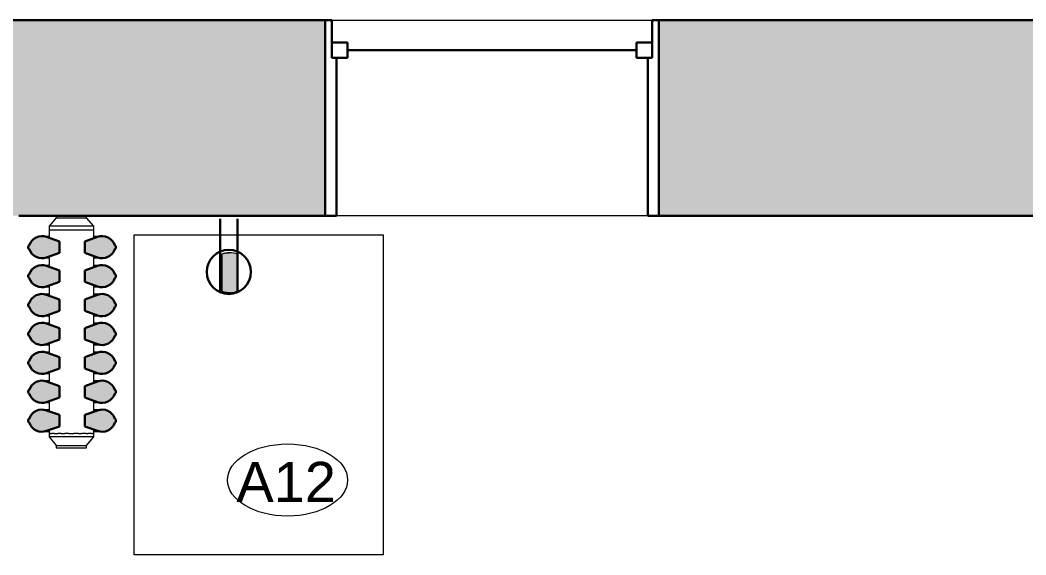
# Model space of a CAD drawing. Header units: inches. Extents: x -4688 to 1542, y -3558 to 978.
# Drawn here: x 1095.9 to 1209, y 528.9 to 589 of the extents above; entities that cross this region are included whole.
import ezdxf

# ---------------------------------------------------------------- set-up
doc = ezdxf.new("R2010")
doc.units = ezdxf.units.IN
doc.header["$MEASUREMENT"] = 0
for name, color, linetype, lineweight in [('A-ANNO-NOTE', 131, 'Continuous', 40), ('A-GENM', 13, 'Continuous', 9), ('A-GLAZ', 151, 'Continuous', 18), ('A-WALL', 113, 'Continuous', 18), ('A-WALL-PATT', 111, 'Continuous', 18), ('Q-SPCQ', 91, 'Continuous', 9), ('Q-SPCQ-IDEN', 132, 'Continuous', 9)]:
    doc.layers.add(name, color=color, linetype=linetype, lineweight=lineweight)
doc.styles.add('Arial', font='arial.ttf', dxfattribs={"height": 4.5})

# ---------------------------------------------------------------- blocks, each defined once
blk = doc.blocks.new('Double Hung - side window 4_ X 6_ 3_ H-6086068-1st Floor Power _ Signal')
at = {"layer": 'A-GLAZ', "color": 8, "lineweight": 30}
for p, q in [((-18.75, 11), (-18, 11)), ((-18, 6.75), (-18, 11)), ((18, 6.75), (18, 11)), ((18.75, 11), (18, 11)), ((-18, 8.5), (-18, 6.75)), ((-18, 8.5), (-16.25, 8.5)), ((-16.25, 8.5), (-16.25, 6.75)), ((16.25, 8.5), (16.25, 6.75)), ((18, 8.5), (16.25, 8.5)), ((18, 8.5), (18, 6.75)), ((-16.25, 7.625), (16.25, 7.625)), ((-18, 6.75), (-16.25, 6.75)), ((-18, 6.75), (-17.5, 6.75)), ((-17.5, -11), (-17.5, 6.75)), ((18, 6.75), (16.25, 6.75)), ((17.5, 6.75), (18, 6.75)), ((17.5, 6.75), (17.5, -11)), ((-17.5, -11), (-18.75, -11)), ((17.5, -11), (18.75, -11))]:
    blk.add_line(p, q, dxfattribs=at)
blk = doc.blocks.new('Vending_Machine_-_Snacks_369 - Vending_Machine_-_Snacks_369-7495783-1st Floor Power _ Signal')
at = {"layer": 'Q-SPCQ'}
for p, q in [((-18.73, -10.7), (-18.73, 17.3)), ((-18.73, 17.3), (17.27, 17.3)), ((17.27, 17.3), (17.27, -10.7)), ((17.27, -10.7), (-18.73, -10.7))]:
    blk.add_line(p, q, dxfattribs=at)
blk = doc.blocks.new('Cast_Iron_Radiator_8182 - Cast_Iron_Radiator_8182-V107-1st Floor Power _ Signal')
at = {"layer": 'A-GENM'}
h = blk.add_hatch(color=7, dxfattribs=at)
h.paths.add_polyline_path([(-6.98, -3.66), (-6.63, -4.37), (-5.94, -4.85), (-5.88, -4.91), (-5.71, -4.93), (-5.62, -4.91), (-5.53, -4.81), (-4.87, -4.37), (-4.52, -3.66), (-4.59, -2.87), (-5.11, -1.43), (-6.39, -1.43), (-6.91, -2.87)], flags=0)
h.paths.add_polyline_path([(-6.98, 3.66), (-6.91, 2.87), (-6.39, 1.43), (-5.11, 1.43), (-4.59, 2.87), (-4.52, 3.66), (-4.87, 4.37), (-5.56, 4.85), (-5.62, 4.91), (-5.79, 4.93), (-5.88, 4.91), (-5.97, 4.81), (-6.63, 4.37)], flags=0)
h = blk.add_hatch(color=7, dxfattribs=at)
h.paths.add_polyline_path([(-3.73, -3.66), (-3.38, -4.37), (-2.69, -4.85), (-2.63, -4.91), (-2.46, -4.93), (-2.37, -4.91), (-2.28, -4.81), (-1.62, -4.37), (-1.27, -3.66), (-1.34, -2.87), (-1.86, -1.43), (-3.14, -1.43), (-3.66, -2.87)], flags=0)
h.paths.add_polyline_path([(-3.73, 3.66), (-3.66, 2.87), (-3.14, 1.43), (-1.86, 1.43), (-1.34, 2.87), (-1.27, 3.66), (-1.62, 4.37), (-2.31, 4.85), (-2.37, 4.91), (-2.54, 4.93), (-2.63, 4.91), (-2.72, 4.81), (-3.38, 4.37)], flags=0)
h = blk.add_hatch(color=7, dxfattribs=at)
h.paths.add_polyline_path([(-0.48, 3.66), (-0.41, 2.87), (0.11, 1.43), (1.39, 1.43), (1.91, 2.87), (1.98, 3.66), (1.63, 4.37), (0.94, 4.85), (0.88, 4.91), (0.71, 4.93), (0.62, 4.91), (0.53, 4.81), (-0.13, 4.37)], flags=0)
h.paths.add_polyline_path([(-0.48, -3.66), (-0.13, -4.37), (0.56, -4.85), (0.62, -4.91), (0.79, -4.93), (0.88, -4.91), (0.97, -4.81), (1.63, -4.37), (1.98, -3.66), (1.91, -2.87), (1.39, -1.43), (0.11, -1.43), (-0.41, -2.87)], flags=0)
h = blk.add_hatch(color=7, dxfattribs=at)
h.paths.add_polyline_path([(2.77, -3.66), (3.12, -4.37), (3.81, -4.85), (3.87, -4.91), (4.04, -4.93), (4.13, -4.91), (4.22, -4.81), (4.88, -4.37), (5.23, -3.66), (5.16, -2.87), (4.64, -1.43), (3.36, -1.43), (2.84, -2.87)], flags=0)
h.paths.add_polyline_path([(2.77, 3.66), (2.84, 2.87), (3.36, 1.43), (4.64, 1.43), (5.16, 2.87), (5.23, 3.66), (4.88, 4.37), (4.19, 4.85), (4.13, 4.91), (3.96, 4.93), (3.87, 4.91), (3.78, 4.81), (3.12, 4.37)], flags=0)
h = blk.add_hatch(color=7, dxfattribs=at)
h.paths.add_polyline_path([(6.02, 3.66), (6.09, 2.87), (6.61, 1.43), (7.89, 1.43), (8.41, 2.87), (8.48, 3.66), (8.13, 4.37), (7.44, 4.85), (7.38, 4.91), (7.21, 4.93), (7.12, 4.91), (7.03, 4.81), (6.37, 4.37)], flags=0)
h.paths.add_polyline_path([(6.02, -3.66), (6.37, -4.37), (7.06, -4.85), (7.12, -4.91), (7.29, -4.93), (7.38, -4.91), (7.47, -4.81), (8.13, -4.37), (8.48, -3.66), (8.41, -2.87), (7.89, -1.43), (6.61, -1.43), (6.09, -2.87)], flags=0)
h = blk.add_hatch(color=7, dxfattribs=at)
h.paths.add_polyline_path([(9.27, 3.66), (9.34, 2.87), (9.86, 1.43), (11.14, 1.43), (11.66, 2.87), (11.73, 3.66), (11.38, 4.37), (10.69, 4.85), (10.63, 4.91), (10.46, 4.93), (10.37, 4.91), (10.28, 4.81), (9.62, 4.37)], flags=0)
h.paths.add_polyline_path([(9.27, -3.66), (9.62, -4.37), (10.31, -4.85), (10.37, -4.91), (10.54, -4.93), (10.63, -4.91), (10.72, -4.81), (11.38, -4.37), (11.73, -3.66), (11.66, -2.87), (11.14, -1.43), (9.86, -1.43), (9.34, -2.87)], flags=0)
h = blk.add_hatch(color=7, dxfattribs=at)
h.paths.add_polyline_path([(12.52, -3.66), (12.87, -4.37), (13.56, -4.85), (13.62, -4.91), (13.79, -4.93), (13.88, -4.91), (13.97, -4.81), (14.63, -4.37), (14.98, -3.66), (14.91, -2.87), (14.39, -1.43), (13.11, -1.43), (12.59, -2.87)], flags=0)
h.paths.add_polyline_path([(12.52, 3.66), (12.59, 2.87), (13.11, 1.43), (14.39, 1.43), (14.91, 2.87), (14.98, 3.66), (14.63, 4.37), (13.94, 4.85), (13.88, 4.91), (13.71, 4.93), (13.62, 4.91), (13.53, 4.81), (12.87, 4.37)], flags=0)
at = {"layer": 'A-GENM', "color": 8, "lineweight": 30}
for p, q in [((-5.94, 4.85), (-5.97, 4.81)), ((-5.71, 4.93), (-5.79, 4.93)), ((-5.53, 4.81), (-5.56, 4.85)), ((-2.69, 4.85), (-2.72, 4.81)), ((-2.46, 4.93), (-2.54, 4.93)), ((-2.28, 4.81), (-2.31, 4.85)), ((0.56, 4.85), (0.53, 4.81)), ((0.79, 4.93), (0.71, 4.93)), ((0.97, 4.81), (0.94, 4.85)), ((3.81, 4.85), (3.78, 4.81)), ((4.04, 4.93), (3.96, 4.93)), ((4.22, 4.81), (4.19, 4.85)), ((7.06, 4.85), (7.03, 4.81)), ((7.29, 4.93), (7.21, 4.93)), ((7.47, 4.81), (7.44, 4.85)), ((10.31, 4.85), (10.28, 4.81)), ((10.54, 4.93), (10.46, 4.93)), ((10.72, 4.81), (10.69, 4.85)), ((13.56, 4.85), (13.53, 4.81)), ((13.79, 4.93), (13.71, 4.93)), ((13.97, 4.81), (13.94, 4.85)), ((-6.91, 2.87), (-6.39, 1.43)), ((-5.11, 1.43), (-4.59, 2.87)), ((-3.66, 2.87), (-3.14, 1.43)), ((-1.86, 1.43), (-1.34, 2.87)), ((-0.41, 2.87), (0.11, 1.43)), ((1.39, 1.43), (1.91, 2.87)), ((2.84, 2.87), (3.36, 1.43)), ((4.64, 1.43), (5.16, 2.87)), ((6.09, 2.87), (6.61, 1.43)), ((7.89, 1.43), (8.41, 2.87)), ((9.34, 2.87), (9.86, 1.43)), ((11.14, 1.43), (11.66, 2.87)), ((12.59, 2.87), (13.11, 1.43)), ((14.39, 1.43), (14.91, 2.87)), ((-6.39, 1.43), (-5.11, 1.43)), ((-3.14, 1.43), (-1.86, 1.43)), ((0.11, 1.43), (1.39, 1.43)), ((3.36, 1.43), (4.64, 1.43)), ((6.61, 1.43), (7.89, 1.43)), ((9.86, 1.43), (11.14, 1.43)), ((13.11, 1.43), (14.39, 1.43)), ((-6.39, -1.43), (-6.91, -2.87)), ((-5.11, -1.43), (-6.39, -1.43)), ((-4.59, -2.87), (-5.11, -1.43)), ((-3.14, -1.43), (-3.66, -2.87)), ((-1.86, -1.43), (-3.14, -1.43)), ((-1.34, -2.87), (-1.86, -1.43)), ((0.11, -1.43), (-0.41, -2.87)), ((1.39, -1.43), (0.11, -1.43)), ((1.91, -2.87), (1.39, -1.43)), ((3.36, -1.43), (2.84, -2.87)), ((4.64, -1.43), (3.36, -1.43)), ((5.16, -2.87), (4.64, -1.43)), ((6.61, -1.43), (6.09, -2.87)), ((7.89, -1.43), (6.61, -1.43)), ((8.41, -2.87), (7.89, -1.43)), ((9.86, -1.43), (9.34, -2.87)), ((11.14, -1.43), (9.86, -1.43)), ((11.66, -2.87), (11.14, -1.43)), ((13.11, -1.43), (12.59, -2.87)), ((14.39, -1.43), (13.11, -1.43)), ((14.91, -2.87), (14.39, -1.43)), ((-5.97, -4.81), (-5.94, -4.85)), ((-5.79, -4.93), (-5.71, -4.93)), ((-5.56, -4.85), (-5.53, -4.81)), ((-2.72, -4.81), (-2.69, -4.85)), ((-2.54, -4.93), (-2.46, -4.93)), ((-2.31, -4.85), (-2.28, -4.81)), ((0.53, -4.81), (0.56, -4.85)), ((0.71, -4.93), (0.79, -4.93)), ((0.94, -4.85), (0.97, -4.81)), ((3.78, -4.81), (3.81, -4.85)), ((3.96, -4.93), (4.04, -4.93)), ((4.19, -4.85), (4.22, -4.81)), ((7.03, -4.81), (7.06, -4.85)), ((7.21, -4.93), (7.29, -4.93)), ((7.44, -4.85), (7.47, -4.81)), ((10.28, -4.81), (10.31, -4.85)), ((10.46, -4.93), (10.54, -4.93)), ((10.69, -4.85), (10.72, -4.81)), ((13.53, -4.81), (13.56, -4.85)), ((13.71, -4.93), (13.79, -4.93)), ((13.94, -4.85), (13.97, -4.81))]:
    blk.add_line(p, q, dxfattribs=at)
at = {"layer": 'A-GENM'}
for p, q in [((-7.58, 2.57), (-8.54, 1.77)), ((-7.18, 2.57), (-7.58, 2.57)), ((-7.58, -2.44), (-7.58, 2.57)), ((-7.18, 2.57), (-7.18, 2.56)), ((-6.8, 2.56), (-7.18, 2.56)), ((-7.18, 2.44), (-7.18, 2.55)), ((-7.18, 2.45), (-7.18, 2.3)), ((-7.18, 2.02), (-7.18, 2.29)), ((-3.55, 2.56), (-4.7, 2.56)), ((-0.3, 2.56), (-1.45, 2.56)), ((2.95, 2.56), (1.8, 2.56)), ((6.2, 2.56), (5.05, 2.56)), ((9.45, 2.56), (8.3, 2.56)), ((12.7, 2.56), (11.55, 2.56)), ((15.7, 2.56), (14.8, 2.56)), ((16.11, 2.57), (15.7, 2.57)), ((15.7, 2.57), (15.7, 2.56)), ((15.7, 2.55), (15.7, 2.44)), ((15.7, 2.45), (15.7, 2.3)), ((15.7, 2.29), (15.7, 2.02)), ((17.06, 1.77), (16.11, 2.57)), ((16.11, -2.44), (16.11, 2.57)), ((-8.54, 1.77), (-8.79, 1.77)), ((-8.79, 1.77), (-8.79, -1.63)), ((-8.54, 1.77), (-8.54, -1.63)), ((-7.18, 2.03), (-7.18, 1.61)), ((-7.18, 1.21), (-7.18, 1.6)), ((-7.18, 1.22), (-7.18, 0.83)), ((15.7, 2.03), (15.7, 1.61)), ((15.7, 1.6), (15.7, 1.21)), ((15.7, 1.22), (15.7, 0.83)), ((17.28, 1.77), (17.06, 1.77)), ((17.06, 1.77), (17.06, -1.63)), ((-7.18, 0.35), (-7.18, 0.83)), ((-7.18, 0.36), (-7.18, -0.19)), ((15.7, 0.83), (15.7, 0.35)), ((15.7, 0.36), (15.7, -0.19)), ((-7.18, -0.71), (-7.18, -0.19)), ((-7.18, -0.72), (-7.18, -1.06)), ((-7.18, -1.57), (-7.18, -1.05)), ((15.7, -0.19), (15.7, -0.71)), ((15.7, -0.72), (15.7, -1.06)), ((15.7, -1.05), (15.7, -1.57)), ((-8.79, -1.63), (-8.54, -1.63)), ((-8.54, -1.63), (-7.58, -2.44)), ((-7.18, -1.57), (-7.18, -1.7)), ((-7.18, -1.71), (-7.18, -1.79)), ((-7.18, -2.19), (-7.18, -1.78)), ((-7.18, -2.19), (-7.18, -2.3)), ((15.7, -1.57), (15.7, -1.7)), ((15.7, -1.71), (15.7, -1.79)), ((15.7, -1.78), (15.7, -2.19)), ((15.7, -2.19), (15.7, -2.3)), ((16.11, -2.44), (17.06, -1.63)), ((17.06, -1.63), (17.28, -1.63)), ((-7.58, -2.44), (-7.18, -2.44)), ((-7.18, -2.44), (-7.18, -2.29)), ((-7.18, -2.44), (-6.75, -2.44)), ((-4.75, -2.44), (-3.5, -2.44)), ((-1.5, -2.44), (-0.25, -2.44)), ((1.75, -2.44), (3, -2.44)), ((5, -2.44), (6.25, -2.44)), ((8.25, -2.44), (9.5, -2.44)), ((11.5, -2.44), (12.75, -2.44)), ((14.75, -2.44), (15.7, -2.44)), ((15.7, -2.29), (15.7, -2.44)), ((15.7, -2.44), (16.11, -2.44))]:
    blk.add_line(p, q, dxfattribs=at)
at = {"layer": 'A-GENM', "flags": 128}
for points in [[(-7, 3.38), (-7, 3.44), (-7, 3.5), (-6.99, 3.56), (-6.98, 3.62), (-6.97, 3.68), (-6.96, 3.74), (-6.94, 3.8), (-6.93, 3.85), (-6.91, 3.91), (-6.88, 3.97), (-6.86, 4.02), (-6.83, 4.08), (-6.8, 4.13), (-6.77, 4.18), (-6.74, 4.23), (-6.71, 4.28), (-6.67, 4.33), (-6.63, 4.37), (-6.59, 4.42), (-6.55, 4.46), (-6.5, 4.5), (-6.46, 4.54), (-6.41, 4.58), (-6.36, 4.61), (-6.31, 4.65), (-6.26, 4.68), (-6.21, 4.71), (-6.16, 4.73), (-6.1, 4.76), (-6.05, 4.78), (-5.99, 4.8), (-5.97, 4.81)], [(-5.92, 4.88), (-5.91, 4.88), (-5.91, 4.89), (-5.9, 4.89)], [(-5.84, 4.92), (-5.84, 4.93), (-5.83, 4.93), (-5.82, 4.93)], [(-5.68, 4.93), (-5.67, 4.93), (-5.66, 4.93), (-5.65, 4.92)], [(-5.6, 4.89), (-5.59, 4.89), (-5.59, 4.88), (-5.58, 4.88)], [(-5.53, 4.81), (-5.48, 4.79), (-5.42, 4.77), (-5.36, 4.74), (-5.31, 4.72), (-5.26, 4.69), (-5.21, 4.66), (-5.16, 4.62), (-5.11, 4.59), (-5.06, 4.55), (-5.01, 4.51), (-4.97, 4.47), (-4.93, 4.43), (-4.89, 4.39), (-4.85, 4.34), (-4.81, 4.3), (-4.77, 4.25), (-4.74, 4.2), (-4.71, 4.15), (-4.68, 4.1), (-4.65, 4.04), (-4.63, 3.99), (-4.6, 3.93), (-4.58, 3.88), (-4.56, 3.82), (-4.55, 3.76), (-4.53, 3.7), (-4.52, 3.64), (-4.51, 3.58), (-4.5, 3.52), (-4.5, 3.47), (-4.5, 3.41), (-4.5, 3.38)], [(-3.75, 3.38), (-3.75, 3.44), (-3.75, 3.5), (-3.74, 3.56), (-3.73, 3.62), (-3.72, 3.68), (-3.71, 3.74), (-3.69, 3.8), (-3.68, 3.85), (-3.66, 3.91), (-3.63, 3.97), (-3.61, 4.02), (-3.58, 4.08), (-3.55, 4.13), (-3.52, 4.18), (-3.49, 4.23), (-3.46, 4.28), (-3.42, 4.33), (-3.38, 4.37), (-3.34, 4.42), (-3.3, 4.46), (-3.25, 4.5), (-3.21, 4.54), (-3.16, 4.58), (-3.11, 4.61), (-3.06, 4.65), (-3.01, 4.68), (-2.96, 4.71), (-2.91, 4.73), (-2.85, 4.76), (-2.8, 4.78), (-2.74, 4.8), (-2.72, 4.81)], [(-2.67, 4.88), (-2.66, 4.88), (-2.66, 4.89), (-2.65, 4.89)], [(-2.59, 4.92), (-2.59, 4.93), (-2.58, 4.93), (-2.57, 4.93)], [(-2.43, 4.93), (-2.42, 4.93), (-2.41, 4.93), (-2.4, 4.92)], [(-2.35, 4.89), (-2.34, 4.89), (-2.34, 4.88), (-2.33, 4.88)], [(-2.28, 4.81), (-2.23, 4.79), (-2.17, 4.77), (-2.11, 4.74), (-2.06, 4.72), (-2.01, 4.69), (-1.96, 4.66), (-1.91, 4.62), (-1.86, 4.59), (-1.81, 4.55), (-1.76, 4.51), (-1.72, 4.47), (-1.68, 4.43), (-1.64, 4.39), (-1.6, 4.34), (-1.56, 4.3), (-1.52, 4.25), (-1.49, 4.2), (-1.46, 4.15), (-1.43, 4.1), (-1.4, 4.04), (-1.38, 3.99), (-1.35, 3.93), (-1.33, 3.88), (-1.31, 3.82), (-1.3, 3.76), (-1.28, 3.7), (-1.27, 3.64), (-1.26, 3.58), (-1.25, 3.52), (-1.25, 3.47), (-1.25, 3.41), (-1.25, 3.38)], [(-0.5, 3.38), (-0.5, 3.44), (-0.5, 3.5), (-0.49, 3.56), (-0.48, 3.62), (-0.47, 3.68), (-0.46, 3.74), (-0.44, 3.8), (-0.43, 3.85), (-0.41, 3.91), (-0.38, 3.97), (-0.36, 4.02), (-0.33, 4.08), (-0.3, 4.13), (-0.27, 4.18), (-0.24, 4.23), (-0.21, 4.28), (-0.17, 4.33), (-0.13, 4.37), (-0.09, 4.42), (-0.05, 4.46), (0, 4.5), (0.04, 4.54), (0.09, 4.58), (0.14, 4.61), (0.19, 4.65), (0.24, 4.68), (0.29, 4.71), (0.34, 4.73), (0.4, 4.76), (0.45, 4.78), (0.51, 4.8), (0.53, 4.81)], [(0.58, 4.88), (0.59, 4.88), (0.59, 4.89), (0.6, 4.89)], [(0.66, 4.92), (0.66, 4.93), (0.67, 4.93), (0.68, 4.93)], [(0.82, 4.93), (0.83, 4.93), (0.84, 4.93), (0.85, 4.92)], [(0.9, 4.89), (0.91, 4.89), (0.91, 4.88), (0.92, 4.88)], [(0.97, 4.81), (1.02, 4.79), (1.08, 4.77), (1.14, 4.74), (1.19, 4.72), (1.24, 4.69), (1.29, 4.66), (1.34, 4.62), (1.39, 4.59), (1.44, 4.55), (1.49, 4.51), (1.53, 4.47), (1.57, 4.43), (1.61, 4.39), (1.65, 4.34), (1.69, 4.3), (1.73, 4.25), (1.76, 4.2), (1.79, 4.15), (1.82, 4.1), (1.85, 4.04), (1.87, 3.99), (1.9, 3.93), (1.92, 3.88), (1.94, 3.82), (1.95, 3.76), (1.97, 3.7), (1.98, 3.64), (1.99, 3.58), (2, 3.52), (2, 3.47), (2, 3.41), (2, 3.38)], [(2.75, 3.38), (2.75, 3.44), (2.75, 3.5), (2.76, 3.56), (2.77, 3.62), (2.78, 3.68), (2.79, 3.74), (2.81, 3.8), (2.82, 3.85), (2.84, 3.91), (2.87, 3.97), (2.89, 4.02), (2.92, 4.08), (2.95, 4.13), (2.98, 4.18), (3.01, 4.23), (3.04, 4.28), (3.08, 4.33), (3.12, 4.37), (3.16, 4.42), (3.2, 4.46), (3.25, 4.5), (3.29, 4.54), (3.34, 4.58), (3.39, 4.61), (3.44, 4.65), (3.49, 4.68), (3.54, 4.71), (3.59, 4.73), (3.65, 4.76), (3.7, 4.78), (3.76, 4.8), (3.78, 4.81)], [(3.83, 4.88), (3.84, 4.88), (3.84, 4.89), (3.85, 4.89)], [(3.91, 4.92), (3.91, 4.93), (3.92, 4.93), (3.93, 4.93)], [(4.07, 4.93), (4.08, 4.93), (4.09, 4.93), (4.1, 4.92)], [(4.15, 4.89), (4.16, 4.89), (4.16, 4.88), (4.17, 4.88)], [(4.22, 4.81), (4.27, 4.79), (4.33, 4.77), (4.39, 4.74), (4.44, 4.72), (4.49, 4.69), (4.54, 4.66), (4.59, 4.62), (4.64, 4.59), (4.69, 4.55), (4.74, 4.51), (4.78, 4.47), (4.82, 4.43), (4.86, 4.39), (4.9, 4.34), (4.94, 4.3), (4.98, 4.25), (5.01, 4.2), (5.04, 4.15), (5.07, 4.1), (5.1, 4.04), (5.12, 3.99), (5.15, 3.93), (5.17, 3.88), (5.19, 3.82), (5.2, 3.76), (5.22, 3.7), (5.23, 3.64), (5.24, 3.58), (5.25, 3.52), (5.25, 3.47), (5.25, 3.41), (5.25, 3.38)], [(6, 3.38), (6, 3.44), (6, 3.5), (6.01, 3.56), (6.02, 3.62), (6.03, 3.68), (6.04, 3.74), (6.06, 3.8), (6.07, 3.85), (6.09, 3.91), (6.12, 3.97), (6.14, 4.02), (6.17, 4.08), (6.2, 4.13), (6.23, 4.18), (6.26, 4.23), (6.29, 4.28), (6.33, 4.33), (6.37, 4.37), (6.41, 4.42), (6.45, 4.46), (6.5, 4.5), (6.54, 4.54), (6.59, 4.58), (6.64, 4.61), (6.69, 4.65), (6.74, 4.68), (6.79, 4.71), (6.84, 4.73), (6.9, 4.76), (6.95, 4.78), (7.01, 4.8), (7.03, 4.81)], [(7.08, 4.88), (7.09, 4.88), (7.09, 4.89), (7.1, 4.89)], [(7.16, 4.92), (7.16, 4.93), (7.17, 4.93), (7.18, 4.93)], [(7.32, 4.93), (7.33, 4.93), (7.34, 4.93), (7.35, 4.92)], [(7.4, 4.89), (7.41, 4.89), (7.41, 4.88), (7.42, 4.88)], [(7.47, 4.81), (7.52, 4.79), (7.58, 4.77), (7.64, 4.74), (7.69, 4.72), (7.74, 4.69), (7.79, 4.66), (7.84, 4.62), (7.89, 4.59), (7.94, 4.55), (7.99, 4.51), (8.03, 4.47), (8.07, 4.43), (8.11, 4.39), (8.15, 4.34), (8.19, 4.3), (8.23, 4.25), (8.26, 4.2), (8.29, 4.15), (8.32, 4.1), (8.35, 4.04), (8.37, 3.99), (8.4, 3.93), (8.42, 3.88), (8.44, 3.82), (8.45, 3.76), (8.47, 3.7), (8.48, 3.64), (8.49, 3.58), (8.5, 3.52), (8.5, 3.47), (8.5, 3.41), (8.5, 3.38)], [(9.25, 3.38), (9.25, 3.44), (9.25, 3.5), (9.26, 3.56), (9.27, 3.62), (9.28, 3.68), (9.29, 3.74), (9.31, 3.8), (9.32, 3.85), (9.34, 3.91), (9.37, 3.97), (9.39, 4.02), (9.42, 4.08), (9.45, 4.13), (9.48, 4.18), (9.51, 4.23), (9.54, 4.28), (9.58, 4.33), (9.62, 4.37), (9.66, 4.42), (9.7, 4.46), (9.75, 4.5), (9.79, 4.54), (9.84, 4.58), (9.89, 4.61), (9.94, 4.65), (9.99, 4.68), (10.04, 4.71), (10.09, 4.73), (10.15, 4.76), (10.2, 4.78), (10.26, 4.8), (10.28, 4.81)], [(10.33, 4.88), (10.34, 4.88), (10.34, 4.89), (10.35, 4.89)], [(10.41, 4.92), (10.41, 4.93), (10.42, 4.93), (10.43, 4.93)], [(10.57, 4.93), (10.58, 4.93), (10.59, 4.93), (10.6, 4.92)], [(10.65, 4.89), (10.66, 4.89), (10.66, 4.88), (10.67, 4.88)], [(10.72, 4.81), (10.77, 4.79), (10.83, 4.77), (10.89, 4.74), (10.94, 4.72), (10.99, 4.69), (11.04, 4.66), (11.09, 4.62), (11.14, 4.59), (11.19, 4.55), (11.24, 4.51), (11.28, 4.47), (11.32, 4.43), (11.36, 4.39), (11.4, 4.34), (11.44, 4.3), (11.48, 4.25), (11.51, 4.2), (11.54, 4.15), (11.57, 4.1), (11.6, 4.04), (11.62, 3.99), (11.65, 3.93), (11.67, 3.88), (11.69, 3.82), (11.7, 3.76), (11.72, 3.7), (11.73, 3.64), (11.74, 3.58), (11.75, 3.52), (11.75, 3.47), (11.75, 3.41), (11.75, 3.38)], [(12.5, 3.38), (12.5, 3.44), (12.5, 3.5), (12.51, 3.56), (12.52, 3.62), (12.53, 3.68), (12.54, 3.74), (12.56, 3.8), (12.57, 3.85), (12.59, 3.91), (12.62, 3.97), (12.64, 4.02), (12.67, 4.08), (12.7, 4.13), (12.73, 4.18), (12.76, 4.23), (12.79, 4.28), (12.83, 4.33), (12.87, 4.37), (12.91, 4.42), (12.95, 4.46), (13, 4.5), (13.04, 4.54), (13.09, 4.58), (13.14, 4.61), (13.19, 4.65), (13.24, 4.68), (13.29, 4.71), (13.34, 4.73), (13.4, 4.76), (13.45, 4.78), (13.51, 4.8), (13.53, 4.81)], [(13.58, 4.88), (13.59, 4.88), (13.59, 4.89), (13.6, 4.89)], [(13.66, 4.92), (13.66, 4.93), (13.67, 4.93), (13.68, 4.93)], [(13.82, 4.93), (13.83, 4.93), (13.84, 4.93), (13.85, 4.92)], [(13.9, 4.89), (13.91, 4.89), (13.91, 4.88), (13.92, 4.88)], [(13.97, 4.81), (14.02, 4.79), (14.08, 4.77), (14.14, 4.74), (14.19, 4.72), (14.24, 4.69), (14.29, 4.66), (14.34, 4.62), (14.39, 4.59), (14.44, 4.55), (14.49, 4.51), (14.53, 4.47), (14.57, 4.43), (14.61, 4.39), (14.65, 4.34), (14.69, 4.3), (14.73, 4.25), (14.76, 4.2), (14.79, 4.15), (14.82, 4.1), (14.85, 4.04), (14.87, 3.99), (14.9, 3.93), (14.92, 3.88), (14.94, 3.82), (14.95, 3.76), (14.97, 3.7), (14.98, 3.64), (14.99, 3.58), (15, 3.52), (15, 3.47), (15, 3.41), (15, 3.38)], [(-7, 2.57), (-7, 2.64), (-7, 2.71), (-7, 2.77), (-7, 2.84), (-7, 2.9), (-7, 2.95), (-7, 3.01), (-7, 3.06), (-7, 3.1), (-7, 3.15), (-7, 3.18), (-7, 3.22), (-7, 3.25), (-7, 3.28), (-7, 3.31), (-7, 3.33), (-7, 3.35), (-7, 3.36), (-7, 3.37), (-7, 3.38), (-7, 3.38), (-7, 3.38)], [(-4.5, 3.38), (-4.5, 3.38), (-4.5, 3.38), (-4.5, 3.37), (-4.5, 3.35), (-4.5, 3.34), (-4.5, 3.31), (-4.5, 3.29), (-4.5, 3.26), (-4.5, 3.23), (-4.5, 3.19), (-4.5, 3.16), (-4.5, 3.11), (-4.5, 3.07), (-4.5, 3.02), (-4.5, 2.97), (-4.5, 2.91), (-4.5, 2.85), (-4.5, 2.79), (-4.5, 2.73), (-4.5, 2.66), (-4.5, 2.59), (-4.5, 2.56)], [(-3.75, 2.57), (-3.75, 2.64), (-3.75, 2.71), (-3.75, 2.77), (-3.75, 2.84), (-3.75, 2.9), (-3.75, 2.95), (-3.75, 3.01), (-3.75, 3.06), (-3.75, 3.1), (-3.75, 3.15), (-3.75, 3.18), (-3.75, 3.22), (-3.75, 3.25), (-3.75, 3.28), (-3.75, 3.31), (-3.75, 3.33), (-3.75, 3.35), (-3.75, 3.36), (-3.75, 3.37), (-3.75, 3.38), (-3.75, 3.38), (-3.75, 3.38)], [(-1.25, 3.38), (-1.25, 3.38), (-1.25, 3.38), (-1.25, 3.37), (-1.25, 3.35), (-1.25, 3.34), (-1.25, 3.31), (-1.25, 3.29), (-1.25, 3.26), (-1.25, 3.23), (-1.25, 3.19), (-1.25, 3.16), (-1.25, 3.11), (-1.25, 3.07), (-1.25, 3.02), (-1.25, 2.97), (-1.25, 2.91), (-1.25, 2.85), (-1.25, 2.79), (-1.25, 2.73), (-1.25, 2.66), (-1.25, 2.59), (-1.25, 2.56)], [(-0.5, 2.57), (-0.5, 2.64), (-0.5, 2.71), (-0.5, 2.77), (-0.5, 2.84), (-0.5, 2.9), (-0.5, 2.95), (-0.5, 3.01), (-0.5, 3.06), (-0.5, 3.1), (-0.5, 3.15), (-0.5, 3.18), (-0.5, 3.22), (-0.5, 3.25), (-0.5, 3.28), (-0.5, 3.31), (-0.5, 3.33), (-0.5, 3.35), (-0.5, 3.36), (-0.5, 3.37), (-0.5, 3.38), (-0.5, 3.38), (-0.5, 3.38)], [(2, 3.38), (2, 3.38), (2, 3.38), (2, 3.37), (2, 3.35), (2, 3.34), (2, 3.31), (2, 3.29), (2, 3.26), (2, 3.23), (2, 3.19), (2, 3.16), (2, 3.11), (2, 3.07), (2, 3.02), (2, 2.97), (2, 2.91), (2, 2.85), (2, 2.79), (2, 2.73), (2, 2.66), (2, 2.59), (2, 2.56)], [(2.75, 2.57), (2.75, 2.64), (2.75, 2.71), (2.75, 2.77), (2.75, 2.84), (2.75, 2.9), (2.75, 2.95), (2.75, 3.01), (2.75, 3.06), (2.75, 3.1), (2.75, 3.15), (2.75, 3.18), (2.75, 3.22), (2.75, 3.25), (2.75, 3.28), (2.75, 3.31), (2.75, 3.33), (2.75, 3.35), (2.75, 3.36), (2.75, 3.37), (2.75, 3.38), (2.75, 3.38), (2.75, 3.38)], [(5.25, 3.38), (5.25, 3.38), (5.25, 3.38), (5.25, 3.37), (5.25, 3.35), (5.25, 3.34), (5.25, 3.31), (5.25, 3.29), (5.25, 3.26), (5.25, 3.23), (5.25, 3.19), (5.25, 3.16), (5.25, 3.11), (5.25, 3.07), (5.25, 3.02), (5.25, 2.97), (5.25, 2.91), (5.25, 2.85), (5.25, 2.79), (5.25, 2.73), (5.25, 2.66), (5.25, 2.59), (5.25, 2.56)], [(6, 2.57), (6, 2.64), (6, 2.71), (6, 2.77), (6, 2.84), (6, 2.9), (6, 2.95), (6, 3.01), (6, 3.06), (6, 3.1), (6, 3.15), (6, 3.18), (6, 3.22), (6, 3.25), (6, 3.28), (6, 3.31), (6, 3.33), (6, 3.35), (6, 3.36), (6, 3.37), (6, 3.38), (6, 3.38), (6, 3.38)], [(8.5, 3.38), (8.5, 3.38), (8.5, 3.38), (8.5, 3.37), (8.5, 3.35), (8.5, 3.34), (8.5, 3.31), (8.5, 3.29), (8.5, 3.26), (8.5, 3.23), (8.5, 3.19), (8.5, 3.16), (8.5, 3.11), (8.5, 3.07), (8.5, 3.02), (8.5, 2.97), (8.5, 2.91), (8.5, 2.85), (8.5, 2.79), (8.5, 2.73), (8.5, 2.66), (8.5, 2.59), (8.5, 2.56)], [(9.25, 2.57), (9.25, 2.64), (9.25, 2.71), (9.25, 2.77), (9.25, 2.84), (9.25, 2.9), (9.25, 2.95), (9.25, 3.01), (9.25, 3.06), (9.25, 3.1), (9.25, 3.15), (9.25, 3.18), (9.25, 3.22), (9.25, 3.25), (9.25, 3.28), (9.25, 3.31), (9.25, 3.33), (9.25, 3.35), (9.25, 3.36), (9.25, 3.37), (9.25, 3.38), (9.25, 3.38), (9.25, 3.38)], [(11.75, 3.38), (11.75, 3.38), (11.75, 3.38), (11.75, 3.37), (11.75, 3.35), (11.75, 3.34), (11.75, 3.31), (11.75, 3.29), (11.75, 3.26), (11.75, 3.23), (11.75, 3.19), (11.75, 3.16), (11.75, 3.11), (11.75, 3.07), (11.75, 3.02), (11.75, 2.97), (11.75, 2.91), (11.75, 2.85), (11.75, 2.79), (11.75, 2.73), (11.75, 2.66), (11.75, 2.59), (11.75, 2.56)], [(12.5, 2.57), (12.5, 2.64), (12.5, 2.71), (12.5, 2.77), (12.5, 2.84), (12.5, 2.9), (12.5, 2.95), (12.5, 3.01), (12.5, 3.06), (12.5, 3.1), (12.5, 3.15), (12.5, 3.18), (12.5, 3.22), (12.5, 3.25), (12.5, 3.28), (12.5, 3.31), (12.5, 3.33), (12.5, 3.35), (12.5, 3.36), (12.5, 3.37), (12.5, 3.38), (12.5, 3.38), (12.5, 3.38)], [(15, 3.38), (15, 3.38), (15, 3.38), (15, 3.37), (15, 3.35), (15, 3.34), (15, 3.31), (15, 3.29), (15, 3.26), (15, 3.23), (15, 3.19), (15, 3.16), (15, 3.11), (15, 3.07), (15, 3.02), (15, 2.97), (15, 2.91), (15, 2.85), (15, 2.79), (15, 2.73), (15, 2.66), (15, 2.59), (15, 2.56)], [(-7, -3.38), (-7, -3.38), (-7, -3.38), (-7, -3.37), (-7, -3.35), (-7, -3.34), (-7, -3.31), (-7, -3.29), (-7, -3.26), (-7, -3.23), (-7, -3.19), (-7, -3.16), (-7, -3.11), (-7, -3.07), (-7, -3.02), (-7, -2.97), (-7, -2.91), (-7, -2.85), (-7, -2.79), (-7, -2.73), (-7, -2.66), (-7, -2.59), (-7, -2.52), (-7, -2.44)], [(-5.97, -4.81), (-6.02, -4.79), (-6.08, -4.77), (-6.14, -4.74), (-6.19, -4.72), (-6.24, -4.69), (-6.29, -4.66), (-6.34, -4.62), (-6.39, -4.59), (-6.44, -4.55), (-6.49, -4.51), (-6.53, -4.47), (-6.57, -4.43), (-6.61, -4.39), (-6.65, -4.34), (-6.69, -4.3), (-6.73, -4.25), (-6.76, -4.2), (-6.79, -4.15), (-6.82, -4.1), (-6.85, -4.04), (-6.87, -3.99), (-6.9, -3.93), (-6.92, -3.88), (-6.94, -3.82), (-6.95, -3.76), (-6.97, -3.7), (-6.98, -3.64), (-6.99, -3.58), (-7, -3.52), (-7, -3.47), (-7, -3.41), (-7, -3.38)], [(-4.5, -3.38), (-4.5, -3.44), (-4.5, -3.5), (-4.51, -3.56), (-4.52, -3.62), (-4.53, -3.68), (-4.54, -3.74), (-4.56, -3.8), (-4.57, -3.85), (-4.59, -3.91), (-4.62, -3.97), (-4.64, -4.02), (-4.67, -4.08), (-4.7, -4.13), (-4.73, -4.18), (-4.76, -4.23), (-4.79, -4.28), (-4.83, -4.33), (-4.87, -4.37), (-4.91, -4.42), (-4.95, -4.46), (-5, -4.5), (-5.04, -4.54), (-5.09, -4.58), (-5.14, -4.61), (-5.19, -4.65), (-5.24, -4.68), (-5.29, -4.71), (-5.34, -4.73), (-5.4, -4.76), (-5.45, -4.78), (-5.51, -4.8), (-5.53, -4.81)], [(-4.5, -2.44), (-4.5, -2.5), (-4.5, -2.57), (-4.5, -2.64), (-4.5, -2.71), (-4.5, -2.77), (-4.5, -2.84), (-4.5, -2.9), (-4.5, -2.95), (-4.5, -3.01), (-4.5, -3.06), (-4.5, -3.1), (-4.5, -3.15), (-4.5, -3.18), (-4.5, -3.22), (-4.5, -3.25), (-4.5, -3.28), (-4.5, -3.31), (-4.5, -3.33), (-4.5, -3.35), (-4.5, -3.36), (-4.5, -3.37), (-4.5, -3.38), (-4.5, -3.38), (-4.5, -3.38)], [(-3.75, -3.38), (-3.75, -3.38), (-3.75, -3.38), (-3.75, -3.37), (-3.75, -3.35), (-3.75, -3.34), (-3.75, -3.31), (-3.75, -3.29), (-3.75, -3.26), (-3.75, -3.23), (-3.75, -3.19), (-3.75, -3.16), (-3.75, -3.11), (-3.75, -3.07), (-3.75, -3.02), (-3.75, -2.97), (-3.75, -2.91), (-3.75, -2.85), (-3.75, -2.79), (-3.75, -2.73), (-3.75, -2.66), (-3.75, -2.59), (-3.75, -2.52), (-3.75, -2.44)], [(-2.72, -4.81), (-2.77, -4.79), (-2.83, -4.77), (-2.89, -4.74), (-2.94, -4.72), (-2.99, -4.69), (-3.04, -4.66), (-3.09, -4.62), (-3.14, -4.59), (-3.19, -4.55), (-3.24, -4.51), (-3.28, -4.47), (-3.32, -4.43), (-3.36, -4.39), (-3.4, -4.34), (-3.44, -4.3), (-3.48, -4.25), (-3.51, -4.2), (-3.54, -4.15), (-3.57, -4.1), (-3.6, -4.04), (-3.62, -3.99), (-3.65, -3.93), (-3.67, -3.88), (-3.69, -3.82), (-3.7, -3.76), (-3.72, -3.7), (-3.73, -3.64), (-3.74, -3.58), (-3.75, -3.52), (-3.75, -3.47), (-3.75, -3.41), (-3.75, -3.38)], [(-1.25, -3.38), (-1.25, -3.44), (-1.25, -3.5), (-1.26, -3.56), (-1.27, -3.62), (-1.28, -3.68), (-1.29, -3.74), (-1.31, -3.8), (-1.32, -3.85), (-1.34, -3.91), (-1.37, -3.97), (-1.39, -4.02), (-1.42, -4.08), (-1.45, -4.13), (-1.48, -4.18), (-1.51, -4.23), (-1.54, -4.28), (-1.58, -4.33), (-1.62, -4.37), (-1.66, -4.42), (-1.7, -4.46), (-1.75, -4.5), (-1.79, -4.54), (-1.84, -4.58), (-1.89, -4.61), (-1.94, -4.65), (-1.99, -4.68), (-2.04, -4.71), (-2.09, -4.73), (-2.15, -4.76), (-2.2, -4.78), (-2.26, -4.8), (-2.28, -4.81)], [(-1.25, -2.44), (-1.25, -2.5), (-1.25, -2.57), (-1.25, -2.64), (-1.25, -2.71), (-1.25, -2.77), (-1.25, -2.84), (-1.25, -2.9), (-1.25, -2.95), (-1.25, -3.01), (-1.25, -3.06), (-1.25, -3.1), (-1.25, -3.15), (-1.25, -3.18), (-1.25, -3.22), (-1.25, -3.25), (-1.25, -3.28), (-1.25, -3.31), (-1.25, -3.33), (-1.25, -3.35), (-1.25, -3.36), (-1.25, -3.37), (-1.25, -3.38), (-1.25, -3.38), (-1.25, -3.38)], [(-0.5, -3.38), (-0.5, -3.38), (-0.5, -3.38), (-0.5, -3.37), (-0.5, -3.35), (-0.5, -3.34), (-0.5, -3.31), (-0.5, -3.29), (-0.5, -3.26), (-0.5, -3.23), (-0.5, -3.19), (-0.5, -3.16), (-0.5, -3.11), (-0.5, -3.07), (-0.5, -3.02), (-0.5, -2.97), (-0.5, -2.91), (-0.5, -2.85), (-0.5, -2.79), (-0.5, -2.73), (-0.5, -2.66), (-0.5, -2.59), (-0.5, -2.52), (-0.5, -2.44)], [(0.53, -4.81), (0.48, -4.79), (0.42, -4.77), (0.36, -4.74), (0.31, -4.72), (0.26, -4.69), (0.21, -4.66), (0.16, -4.62), (0.11, -4.59), (0.06, -4.55), (0.01, -4.51), (-0.03, -4.47), (-0.07, -4.43), (-0.11, -4.39), (-0.15, -4.34), (-0.19, -4.3), (-0.23, -4.25), (-0.26, -4.2), (-0.29, -4.15), (-0.32, -4.1), (-0.35, -4.04), (-0.37, -3.99), (-0.4, -3.93), (-0.42, -3.88), (-0.44, -3.82), (-0.45, -3.76), (-0.47, -3.7), (-0.48, -3.64), (-0.49, -3.58), (-0.5, -3.52), (-0.5, -3.47), (-0.5, -3.41), (-0.5, -3.38)], [(2, -3.38), (2, -3.44), (2, -3.5), (1.99, -3.56), (1.98, -3.62), (1.97, -3.68), (1.96, -3.74), (1.94, -3.8), (1.93, -3.85), (1.91, -3.91), (1.88, -3.97), (1.86, -4.02), (1.83, -4.08), (1.8, -4.13), (1.77, -4.18), (1.74, -4.23), (1.71, -4.28), (1.67, -4.33), (1.63, -4.37), (1.59, -4.42), (1.55, -4.46), (1.5, -4.5), (1.46, -4.54), (1.41, -4.58), (1.36, -4.61), (1.31, -4.65), (1.26, -4.68), (1.21, -4.71), (1.16, -4.73), (1.1, -4.76), (1.05, -4.78), (0.99, -4.8), (0.97, -4.81)], [(2, -2.44), (2, -2.5), (2, -2.57), (2, -2.64), (2, -2.71), (2, -2.77), (2, -2.84), (2, -2.9), (2, -2.95), (2, -3.01), (2, -3.06), (2, -3.1), (2, -3.15), (2, -3.18), (2, -3.22), (2, -3.25), (2, -3.28), (2, -3.31), (2, -3.33), (2, -3.35), (2, -3.36), (2, -3.37), (2, -3.38), (2, -3.38), (2, -3.38)], [(2.75, -3.38), (2.75, -3.38), (2.75, -3.38), (2.75, -3.37), (2.75, -3.35), (2.75, -3.34), (2.75, -3.31), (2.75, -3.29), (2.75, -3.26), (2.75, -3.23), (2.75, -3.19), (2.75, -3.16), (2.75, -3.11), (2.75, -3.07), (2.75, -3.02), (2.75, -2.97), (2.75, -2.91), (2.75, -2.85), (2.75, -2.79), (2.75, -2.73), (2.75, -2.66), (2.75, -2.59), (2.75, -2.52), (2.75, -2.44)], [(3.78, -4.81), (3.73, -4.79), (3.67, -4.77), (3.61, -4.74), (3.56, -4.72), (3.51, -4.69), (3.46, -4.66), (3.41, -4.62), (3.36, -4.59), (3.31, -4.55), (3.26, -4.51), (3.22, -4.47), (3.18, -4.43), (3.14, -4.39), (3.1, -4.34), (3.06, -4.3), (3.02, -4.25), (2.99, -4.2), (2.96, -4.15), (2.93, -4.1), (2.9, -4.04), (2.88, -3.99), (2.85, -3.93), (2.83, -3.88), (2.81, -3.82), (2.8, -3.76), (2.78, -3.7), (2.77, -3.64), (2.76, -3.58), (2.75, -3.52), (2.75, -3.47), (2.75, -3.41), (2.75, -3.38)], [(5.25, -3.38), (5.25, -3.44), (5.25, -3.5), (5.24, -3.56), (5.23, -3.62), (5.22, -3.68), (5.21, -3.74), (5.19, -3.8), (5.18, -3.85), (5.16, -3.91), (5.13, -3.97), (5.11, -4.02), (5.08, -4.08), (5.05, -4.13), (5.02, -4.18), (4.99, -4.23), (4.96, -4.28), (4.92, -4.33), (4.88, -4.37), (4.84, -4.42), (4.8, -4.46), (4.75, -4.5), (4.71, -4.54), (4.66, -4.58), (4.61, -4.61), (4.56, -4.65), (4.51, -4.68), (4.46, -4.71), (4.41, -4.73), (4.35, -4.76), (4.3, -4.78), (4.24, -4.8), (4.22, -4.81)], [(5.25, -2.44), (5.25, -2.5), (5.25, -2.57), (5.25, -2.64), (5.25, -2.71), (5.25, -2.77), (5.25, -2.84), (5.25, -2.9), (5.25, -2.95), (5.25, -3.01), (5.25, -3.06), (5.25, -3.1), (5.25, -3.15), (5.25, -3.18), (5.25, -3.22), (5.25, -3.25), (5.25, -3.28), (5.25, -3.31), (5.25, -3.33), (5.25, -3.35), (5.25, -3.36), (5.25, -3.37), (5.25, -3.38), (5.25, -3.38), (5.25, -3.38)], [(6, -3.38), (6, -3.38), (6, -3.38), (6, -3.37), (6, -3.35), (6, -3.34), (6, -3.31), (6, -3.29), (6, -3.26), (6, -3.23), (6, -3.19), (6, -3.16), (6, -3.11), (6, -3.07), (6, -3.02), (6, -2.97), (6, -2.91), (6, -2.85), (6, -2.79), (6, -2.73), (6, -2.66), (6, -2.59), (6, -2.52), (6, -2.44)], [(7.03, -4.81), (6.98, -4.79), (6.92, -4.77), (6.86, -4.74), (6.81, -4.72), (6.76, -4.69), (6.71, -4.66), (6.66, -4.62), (6.61, -4.59), (6.56, -4.55), (6.51, -4.51), (6.47, -4.47), (6.43, -4.43), (6.39, -4.39), (6.35, -4.34), (6.31, -4.3), (6.27, -4.25), (6.24, -4.2), (6.21, -4.15), (6.18, -4.1), (6.15, -4.04), (6.13, -3.99), (6.1, -3.93), (6.08, -3.88), (6.06, -3.82), (6.05, -3.76), (6.03, -3.7), (6.02, -3.64), (6.01, -3.58), (6, -3.52), (6, -3.47), (6, -3.41), (6, -3.38)], [(8.5, -3.38), (8.5, -3.44), (8.5, -3.5), (8.49, -3.56), (8.48, -3.62), (8.47, -3.68), (8.46, -3.74), (8.44, -3.8), (8.43, -3.85), (8.41, -3.91), (8.38, -3.97), (8.36, -4.02), (8.33, -4.08), (8.3, -4.13), (8.27, -4.18), (8.24, -4.23), (8.21, -4.28), (8.17, -4.33), (8.13, -4.37), (8.09, -4.42), (8.05, -4.46), (8, -4.5), (7.96, -4.54), (7.91, -4.58), (7.86, -4.61), (7.81, -4.65), (7.76, -4.68), (7.71, -4.71), (7.66, -4.73), (7.6, -4.76), (7.55, -4.78), (7.49, -4.8), (7.47, -4.81)], [(8.5, -2.44), (8.5, -2.5), (8.5, -2.57), (8.5, -2.64), (8.5, -2.71), (8.5, -2.77), (8.5, -2.84), (8.5, -2.9), (8.5, -2.95), (8.5, -3.01), (8.5, -3.06), (8.5, -3.1), (8.5, -3.15), (8.5, -3.18), (8.5, -3.22), (8.5, -3.25), (8.5, -3.28), (8.5, -3.31), (8.5, -3.33), (8.5, -3.35), (8.5, -3.36), (8.5, -3.37), (8.5, -3.38), (8.5, -3.38), (8.5, -3.38)], [(9.25, -3.38), (9.25, -3.38), (9.25, -3.38), (9.25, -3.37), (9.25, -3.35), (9.25, -3.34), (9.25, -3.31), (9.25, -3.29), (9.25, -3.26), (9.25, -3.23), (9.25, -3.19), (9.25, -3.16), (9.25, -3.11), (9.25, -3.07), (9.25, -3.02), (9.25, -2.97), (9.25, -2.91), (9.25, -2.85), (9.25, -2.79), (9.25, -2.73), (9.25, -2.66), (9.25, -2.59), (9.25, -2.52), (9.25, -2.44)], [(10.28, -4.81), (10.23, -4.79), (10.17, -4.77), (10.11, -4.74), (10.06, -4.72), (10.01, -4.69), (9.96, -4.66), (9.91, -4.62), (9.86, -4.59), (9.81, -4.55), (9.76, -4.51), (9.72, -4.47), (9.68, -4.43), (9.64, -4.39), (9.6, -4.34), (9.56, -4.3), (9.52, -4.25), (9.49, -4.2), (9.46, -4.15), (9.43, -4.1), (9.4, -4.04), (9.38, -3.99), (9.35, -3.93), (9.33, -3.88), (9.31, -3.82), (9.3, -3.76), (9.28, -3.7), (9.27, -3.64), (9.26, -3.58), (9.25, -3.52), (9.25, -3.47), (9.25, -3.41), (9.25, -3.38)], [(11.75, -3.38), (11.75, -3.44), (11.75, -3.5), (11.74, -3.56), (11.73, -3.62), (11.72, -3.68), (11.71, -3.74), (11.69, -3.8), (11.68, -3.85), (11.66, -3.91), (11.63, -3.97), (11.61, -4.02), (11.58, -4.08), (11.55, -4.13), (11.52, -4.18), (11.49, -4.23), (11.46, -4.28), (11.42, -4.33), (11.38, -4.37), (11.34, -4.42), (11.3, -4.46), (11.25, -4.5), (11.21, -4.54), (11.16, -4.58), (11.11, -4.61), (11.06, -4.65), (11.01, -4.68), (10.96, -4.71), (10.91, -4.73), (10.85, -4.76), (10.8, -4.78), (10.74, -4.8), (10.72, -4.81)], [(11.75, -2.44), (11.75, -2.5), (11.75, -2.57), (11.75, -2.64), (11.75, -2.71), (11.75, -2.77), (11.75, -2.84), (11.75, -2.9), (11.75, -2.95), (11.75, -3.01), (11.75, -3.06), (11.75, -3.1), (11.75, -3.15), (11.75, -3.18), (11.75, -3.22), (11.75, -3.25), (11.75, -3.28), (11.75, -3.31), (11.75, -3.33), (11.75, -3.35), (11.75, -3.36), (11.75, -3.37), (11.75, -3.38), (11.75, -3.38), (11.75, -3.38)], [(12.5, -3.38), (12.5, -3.38), (12.5, -3.38), (12.5, -3.37), (12.5, -3.35), (12.5, -3.34), (12.5, -3.31), (12.5, -3.29), (12.5, -3.26), (12.5, -3.23), (12.5, -3.19), (12.5, -3.16), (12.5, -3.11), (12.5, -3.07), (12.5, -3.02), (12.5, -2.97), (12.5, -2.91), (12.5, -2.85), (12.5, -2.79), (12.5, -2.73), (12.5, -2.66), (12.5, -2.59), (12.5, -2.52), (12.5, -2.44)], [(13.53, -4.81), (13.48, -4.79), (13.42, -4.77), (13.36, -4.74), (13.31, -4.72), (13.26, -4.69), (13.21, -4.66), (13.16, -4.62), (13.11, -4.59), (13.06, -4.55), (13.01, -4.51), (12.97, -4.47), (12.93, -4.43), (12.89, -4.39), (12.85, -4.34), (12.81, -4.3), (12.77, -4.25), (12.74, -4.2), (12.71, -4.15), (12.68, -4.1), (12.65, -4.04), (12.63, -3.99), (12.6, -3.93), (12.58, -3.88), (12.56, -3.82), (12.55, -3.76), (12.53, -3.7), (12.52, -3.64), (12.51, -3.58), (12.5, -3.52), (12.5, -3.47), (12.5, -3.41), (12.5, -3.38)], [(15, -3.38), (15, -3.44), (15, -3.5), (14.99, -3.56), (14.98, -3.62), (14.97, -3.68), (14.96, -3.74), (14.94, -3.8), (14.93, -3.85), (14.91, -3.91), (14.88, -3.97), (14.86, -4.02), (14.83, -4.08), (14.8, -4.13), (14.77, -4.18), (14.74, -4.23), (14.71, -4.28), (14.67, -4.33), (14.63, -4.37), (14.59, -4.42), (14.55, -4.46), (14.5, -4.5), (14.46, -4.54), (14.41, -4.58), (14.36, -4.61), (14.31, -4.65), (14.26, -4.68), (14.21, -4.71), (14.16, -4.73), (14.1, -4.76), (14.05, -4.78), (13.99, -4.8), (13.97, -4.81)], [(15, -2.44), (15, -2.5), (15, -2.57), (15, -2.64), (15, -2.71), (15, -2.77), (15, -2.84), (15, -2.9), (15, -2.95), (15, -3.01), (15, -3.06), (15, -3.1), (15, -3.15), (15, -3.18), (15, -3.22), (15, -3.25), (15, -3.28), (15, -3.31), (15, -3.33), (15, -3.35), (15, -3.36), (15, -3.37), (15, -3.38), (15, -3.38), (15, -3.38)], [(-5.9, -4.89), (-5.91, -4.89), (-5.91, -4.88), (-5.92, -4.88)], [(-5.82, -4.93), (-5.83, -4.93), (-5.84, -4.93), (-5.85, -4.92)], [(-5.66, -4.92), (-5.66, -4.93), (-5.67, -4.93), (-5.68, -4.93)], [(-5.58, -4.88), (-5.59, -4.88), (-5.59, -4.89), (-5.6, -4.89)], [(-2.65, -4.89), (-2.66, -4.89), (-2.66, -4.88), (-2.67, -4.88)], [(-2.57, -4.93), (-2.58, -4.93), (-2.59, -4.93), (-2.6, -4.92)], [(-2.41, -4.92), (-2.41, -4.93), (-2.42, -4.93), (-2.43, -4.93)], [(-2.33, -4.88), (-2.34, -4.88), (-2.34, -4.89), (-2.35, -4.89)], [(0.6, -4.89), (0.59, -4.89), (0.59, -4.88), (0.58, -4.88)], [(0.68, -4.93), (0.67, -4.93), (0.66, -4.93), (0.65, -4.92)], [(0.84, -4.92), (0.84, -4.93), (0.83, -4.93), (0.82, -4.93)], [(0.92, -4.88), (0.91, -4.88), (0.91, -4.89), (0.9, -4.89)], [(3.85, -4.89), (3.84, -4.89), (3.84, -4.88), (3.83, -4.88)], [(3.93, -4.93), (3.92, -4.93), (3.91, -4.93), (3.9, -4.92)], [(4.09, -4.92), (4.09, -4.93), (4.08, -4.93), (4.07, -4.93)], [(4.17, -4.88), (4.16, -4.88), (4.16, -4.89), (4.15, -4.89)], [(7.1, -4.89), (7.09, -4.89), (7.09, -4.88), (7.08, -4.88)], [(7.18, -4.93), (7.17, -4.93), (7.16, -4.93), (7.15, -4.92)], [(7.34, -4.92), (7.34, -4.93), (7.33, -4.93), (7.32, -4.93)], [(7.42, -4.88), (7.41, -4.88), (7.41, -4.89), (7.4, -4.89)], [(10.35, -4.89), (10.34, -4.89), (10.34, -4.88), (10.33, -4.88)], [(10.43, -4.93), (10.42, -4.93), (10.41, -4.93), (10.4, -4.92)], [(10.59, -4.92), (10.59, -4.93), (10.58, -4.93), (10.57, -4.93)], [(10.67, -4.88), (10.66, -4.88), (10.66, -4.89), (10.65, -4.89)], [(13.6, -4.89), (13.59, -4.89), (13.59, -4.88), (13.58, -4.88)], [(13.68, -4.93), (13.67, -4.93), (13.66, -4.93), (13.65, -4.92)], [(13.84, -4.92), (13.84, -4.93), (13.83, -4.93), (13.82, -4.93)], [(13.92, -4.88), (13.91, -4.88), (13.91, -4.89), (13.9, -4.89)]]:
    blk.add_lwpolyline(points, dxfattribs=at)
at = {"layer": 'A-GENM', "color": 8, "lineweight": 30}
for centre, radius, start, end in [((-5.5, 3.38), 1.5, 108.1106, 200), ((-5.79, 4.75), 0.186, 90, 147), ((-5.71, 4.75), 0.186, 33, 90), ((-6, 3.38), 1.5, 340, 71.8894), ((-2.25, 3.38), 1.5, 108.1106, 200), ((-2.54, 4.75), 0.186, 90, 147), ((-2.46, 4.75), 0.186, 33, 90), ((-2.75, 3.38), 1.5, 340, 71.8894), ((1, 3.38), 1.5, 108.1106, 200), ((0.71, 4.75), 0.186, 90, 147), ((0.79, 4.75), 0.186, 33, 90), ((0.5, 3.38), 1.5, 340, 71.8894), ((4.25, 3.38), 1.5, 108.1106, 200), ((3.96, 4.75), 0.186, 90, 147), ((4.04, 4.75), 0.186, 33, 90), ((3.75, 3.38), 1.5, 340, 71.8894), ((7.5, 3.38), 1.5, 108.1106, 200), ((7.21, 4.75), 0.186, 90, 147), ((7.29, 4.75), 0.186, 33, 90), ((7, 3.38), 1.5, 340, 71.8894), ((10.75, 3.38), 1.5, 108.1106, 200), ((10.46, 4.75), 0.186, 90, 147), ((10.54, 4.75), 0.186, 33, 90), ((10.25, 3.38), 1.5, 340, 71.8894), ((14, 3.38), 1.5, 108.1106, 200), ((13.71, 4.75), 0.186, 90, 147), ((13.79, 4.75), 0.186, 33, 90), ((13.5, 3.38), 1.5, 340, 71.8894), ((-5.5, -3.38), 1.5, 160, 251.8894), ((-6, -3.38), 1.5, 288.1106, 20), ((-2.25, -3.38), 1.5, 160, 251.8894), ((-2.75, -3.38), 1.5, 288.1106, 20), ((1, -3.38), 1.5, 160, 251.8894), ((0.5, -3.38), 1.5, 288.1106, 20), ((4.25, -3.38), 1.5, 160, 251.8894), ((3.75, -3.38), 1.5, 288.1106, 20), ((7.5, -3.38), 1.5, 160, 251.8894), ((7, -3.38), 1.5, 288.1106, 20), ((10.75, -3.38), 1.5, 160, 251.8894), ((10.25, -3.38), 1.5, 288.1106, 20), ((14, -3.38), 1.5, 160, 251.8894), ((13.5, -3.38), 1.5, 288.1106, 20), ((-5.79, -4.75), 0.186, 213, 270), ((-5.71, -4.75), 0.186, 270, 327), ((-2.54, -4.75), 0.186, 213, 270), ((-2.46, -4.75), 0.186, 270, 327), ((0.71, -4.75), 0.186, 213, 270), ((0.79, -4.75), 0.186, 270, 327), ((3.96, -4.75), 0.186, 213, 270), ((4.04, -4.75), 0.186, 270, 327), ((7.21, -4.75), 0.186, 213, 270), ((7.29, -4.75), 0.186, 270, 327), ((10.46, -4.75), 0.186, 213, 270), ((10.54, -4.75), 0.186, 270, 327), ((13.71, -4.75), 0.186, 213, 270), ((13.79, -4.75), 0.186, 270, 327)]:
    blk.add_arc(centre, radius, start, end, dxfattribs=at)
blk = doc.blocks.new('Appliance_Specialty Equipment Tag - Standard-3515593-1st Floor Power _ Signal')
at = {"layer": 'Q-SPCQ-IDEN'}
blk.add_ellipse((-0.0499, 0.0037), major_axis=(-0.1406, 0), ratio=0.600473, dxfattribs=at)

msp = doc.modelspace()

# ---------------------------------------------------------------- hatches: boundary and pattern name
at = {"layer": 'A-ANNO-NOTE', "lineweight": 9}
for points in [[(1118.63, 558.51), (1118.63, 562.71), (1118.57, 562.68)], [(1118.63, 558.51), (1118.57, 562.68), (1118.57, 558.53)], [(1118.63, 562.71), (1120.26, 562.71), (1119.89, 562.81)], [(1118.63, 562.71), (1119.89, 562.81), (1119, 562.81)], [(1118.63, 558.51), (1120.26, 558.51), (1120.26, 562.71)], [(1118.63, 558.51), (1120.26, 562.71), (1118.63, 562.71)], [(1119.83, 562.83), (1119.57, 562.86), (1119.06, 562.83)], [(1119.89, 562.81), (1119.83, 562.83), (1119.06, 562.83)], [(1120.32, 558.53), (1120.32, 562.68), (1120.26, 562.71)], [(1120.26, 558.51), (1120.32, 558.53), (1120.26, 562.71)], [(1119.89, 558.4), (1120.26, 558.51), (1118.63, 558.51)], [(1119, 558.4), (1119.89, 558.4), (1118.63, 558.51)], [(1119.83, 558.39), (1119.89, 558.4), (1119.06, 558.39)], [(1119.57, 558.36), (1119.83, 558.39), (1119.06, 558.39)], [(1119.32, 558.36), (1119.57, 558.36), (1119.06, 558.39)]]:
    msp.add_hatch(color=256, dxfattribs=at).paths.add_polyline_path(points, flags=0)
at = {"layer": 'A-WALL-PATT', "lineweight": 9}
h = msp.add_hatch(color=7, dxfattribs=at)
h.paths.add_polyline_path([(1210.67, 567.01), (1211.24, 567.01), (1211.24, 589.01), (1167.7, 589.01), (1167.7, 567.01)], flags=0)
h.paths.add_polyline_path([(1130.2, 567.01), (1130.2, 589.01), (1068.64, 589.01), (1068.64, 567.01), (1103.59, 567.01)], flags=0)
h.paths.add_polyline_path([(1023.28, 567.01), (1031.14, 567.01), (1031.14, 589.01), (977.59, 589.01), (977.59, 567.01), (996.51, 567.01)], flags=0)
h.paths.add_polyline_path([(929.59, 567.01), (940.09, 567.01), (940.09, 589.01), (874.54, 589.01), (874.54, 567.01), (916.2, 567.01)], flags=0)
h.paths.add_polyline_path([(837.04, 567.01), (837.04, 589.01), (783.49, 589.01), (783.49, 567.01), (835.89, 567.01)], flags=0)
h.paths.add_polyline_path([(728.81, 567.01), (745.99, 567.01), (745.99, 589.01), (682.43, 589.01), (682.43, 567.01), (720.31, 567.01)], flags=0)
h.paths.add_polyline_path([(641.03, 567.01), (644.93, 567.01), (644.93, 589.01), (576.53, 589.01), (576.53, 567.01), (636.4, 567.01)], flags=0)
h.paths.add_polyline_path([(539.03, 567.01), (539.03, 589.01), (480.78, 589.01), (480.78, 567.01), (487.28, 567.01)], flags=0)

# ---------------------------------------------------------------- linework, layer by layer
at = {"layer": 'A-ANNO-NOTE', "lineweight": 30}
for p, q in [((1118.4, 566.68), (1118.4, 558.42)), ((1120.32, 566.68), (1120.32, 558.42))]:
    msp.add_line(p, q, dxfattribs=at)
at = {"layer": 'A-ANNO-NOTE', "lineweight": 9}
for p, q in [((1118.57, 562.68), (1118.57, 558.53)), ((1120.32, 558.53), (1120.32, 562.68))]:
    msp.add_line(p, q, dxfattribs=at)
at = {"layer": 'A-ANNO-NOTE', "lineweight": 30}
msp.add_circle((1119.36, 560.7), 2.48, dxfattribs=at)
at = {"layer": 'A-ANNO-NOTE', "lineweight": 9}
for start, end in [(67.2244, 112.7756), (247.2244, 292.7756)]:
    msp.add_arc((1119.45, 560.61), 2.25, start, end, dxfattribs=at)
at = {"layer": 'A-WALL', "color": 8, "lineweight": 30}
for p, q in [((1130.2, 589.01), (1068.64, 589.01)), ((1130.2, 567.01), (1130.2, 589.01)), ((1211.24, 589.01), (1167.7, 589.01)), ((1167.7, 589.01), (1167.7, 567.01)), ((1095.74, 567.01), (1130.2, 567.01)), ((1167.7, 567.01), (1211.24, 567.01))]:
    msp.add_line(p, q, dxfattribs=at)
at = {"layer": 'A-WALL', "lineweight": 9}
for p, q in [((1130.2, 589.01), (1167.7, 589.01)), ((1167.7, 567.01), (1130.2, 567.01))]:
    msp.add_line(p, q, dxfattribs=at)

# ---------------------------------------------------------------- block references
at = {"layer": 'A-GENM', "rotation": 90.00000000000024}
msp.add_blockref('Cast_Iron_Radiator_8182 - Cast_Iron_Radiator_8182-V107-1st Floor Power _ Signal', (1101.74, 549.73), dxfattribs=at)
at = {"layer": 'A-GLAZ'}
msp.add_blockref('Double Hung - side window 4_ X 6_ 3_ H-6086068-1st Floor Power _ Signal', (1148.95, 578.01), dxfattribs=at)
at = {"layer": 'Q-SPCQ', "rotation": 89.9999999999999}
msp.add_blockref('Vending_Machine_-_Snacks_369 - Vending_Machine_-_Snacks_369-7495783-1st Floor Power _ Signal', (1126.03, 547.62), dxfattribs=at)
at = {"layer": 'Q-SPCQ-IDEN', "xscale": 47.99999999999997, "yscale": 47.99999999999997, "zscale": 47.99999999999997}
msp.add_blockref('Appliance_Specialty Equipment Tag - Standard-3515593-1st Floor Power _ Signal', (1128.36, 537.13), dxfattribs=at)

# ---------------------------------------------------------------- texts
at = {"layer": 'Q-SPCQ-IDEN', "insert": (1120.22, 539.35), "char_height": 4.5, "width": 13.635, "attachment_point": 1, "style": 'Arial'}
msp.add_mtext('A12', dxfattribs=at)

doc.saveas('drawing.dxf')
